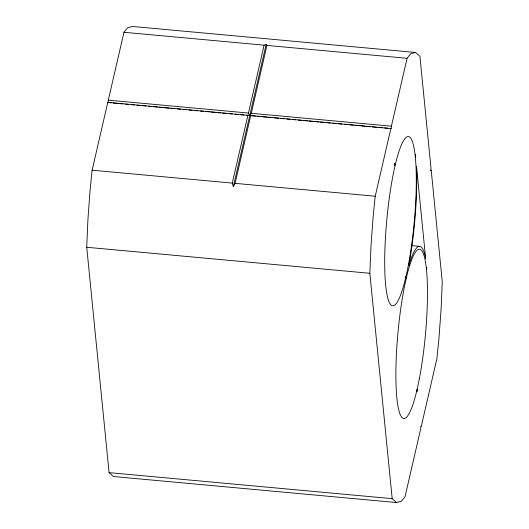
<?xml version="1.0" encoding="UTF-8"?>
<svg xmlns="http://www.w3.org/2000/svg" width="529" height="529" viewBox="0 0 529 529"><rect width="100%" height="100%" fill="white"/><g stroke="black" fill="none" stroke-linecap="round" stroke-linejoin="round"><path stroke-width="0.79" d="M86.736 247.268L87.946 219.132L90.089 190.023L92.125 170.206L107.797 102.328L391.288 128.58L391.407 126.18L407.079 58.302L410.643 53.832L415.536 52.47L419.92 56.365L431.003 168.11L430.745 170.569L431.188 169.988L442.264 281.732L441.054 309.868L438.911 338.977L436.875 358.794L421.203 426.672L420.82 426.44L420.7 428.84L405.029 496.718L401.465 501.188L396.571 502.55L113.464 476.53L109.08 472.635L86.736 247.268L369.837 273.288L392.187 498.655L396.571 502.55M369.837 273.288L371.047 245.152L373.19 216.044L375.233 196.226L390.905 128.349M111.474 102.864L108.18 102.56L108.3 100.16L123.971 32.282L127.535 27.812L132.429 26.45L415.536 52.47M250.766 115.467L235.094 183.345L233.329 186.611L232.264 183.087L247.936 115.21M266.94 45.421L251.268 113.299L249.734 115.567L248.438 113.041L264.11 45.163L266.133 44.522L266.94 45.421L407.079 58.302M233.329 186.611L266.133 44.522M123.971 32.282L264.11 45.163M108.3 100.16L248.438 113.041M251.268 113.299L391.407 126.18M113.12 103.01L117.233 103.393M118.88 103.545L122.993 103.922M125.466 104.147L128.752 104.451M131.225 104.676L134.518 104.98M136.985 105.205L140.278 105.509M142.744 105.734L146.037 106.038M148.504 106.263L151.797 106.567M153.443 106.719L157.556 107.096M159.203 107.248L163.322 107.625M164.969 107.777L169.082 108.154M170.728 108.306L174.841 108.683M177.308 108.914L180.601 109.212M183.074 109.443L186.367 109.741M188.833 109.972L192.126 110.277M194.593 110.501L197.886 110.806M200.352 111.03L203.645 111.335M205.292 111.487L209.405 111.864M211.051 112.016L215.171 112.393M216.811 112.545L220.93 112.922M222.577 113.074L226.69 113.451M229.156 113.675L232.449 113.98M234.922 114.204L238.209 114.509M240.682 114.733L243.975 115.038M246.441 115.269L249.734 115.567M251.381 115.719L255.494 116.096M257.14 116.248L261.253 116.625M262.9 116.777L267.013 117.154M268.659 117.306L272.779 117.689M274.425 117.835L278.538 118.218M281.005 118.443L284.298 118.747M286.764 118.972L290.057 119.276M292.53 119.501L295.817 119.805M298.29 120.03L301.583 120.334M303.229 120.486L307.342 120.863M308.989 121.015L313.102 121.392M314.748 121.544L318.861 121.921M320.508 122.073L324.627 122.45M326.267 122.602L330.387 122.979M332.853 123.211L336.146 123.508M338.613 123.74L341.906 124.037M344.379 124.269L347.665 124.566M349.312 124.718L353.432 125.102M355.078 125.247L359.191 125.631M360.838 125.776L364.95 126.16M366.597 126.312L370.71 126.689M372.356 126.841L376.469 127.218M378.116 127.37L382.236 127.747M384.702 127.972L387.995 128.276M92.125 170.206L232.264 183.087M235.094 183.345L375.233 196.226M412.117 245.661L419.517 246.342M109.08 472.635L392.187 498.655M107.797 102.328L108.18 102.56M394.766 163.706L394.614 165.736L395.11 163.56L394.766 163.706M415.444 154.944L415.285 156.974L415.787 154.799L415.444 154.944M417.15 389.443L416.991 391.467L417.493 389.298L417.15 389.443M426.619 267.621L426.46 269.645L426.963 267.476L426.619 267.621M405.981 276.76L405.803 278.591L406.305 276.422L405.981 276.76M409.148 263.7L408.785 265.677L409.069 264.705A87.874 14.23 -84.7 0 1 425.574 258.086L425.647 258.502L416.508 166.37L416.535 166.893A87.874 14.23 -84.7 0 1 409.148 263.7M419.378 378.566A84.99 13.767 -84.7 0 0 419.662 249.252A84.99 13.767 -84.7 0 0 395.877 373.739A84.99 13.767 -84.7 0 0 419.378 378.566M408.328 265.234A84.99 13.767 -84.7 0 0 408.368 136.548A84.99 13.767 -84.7 0 0 384.702 261.723A84.99 13.767 -84.7 0 0 408.328 265.234"/></g></svg>
